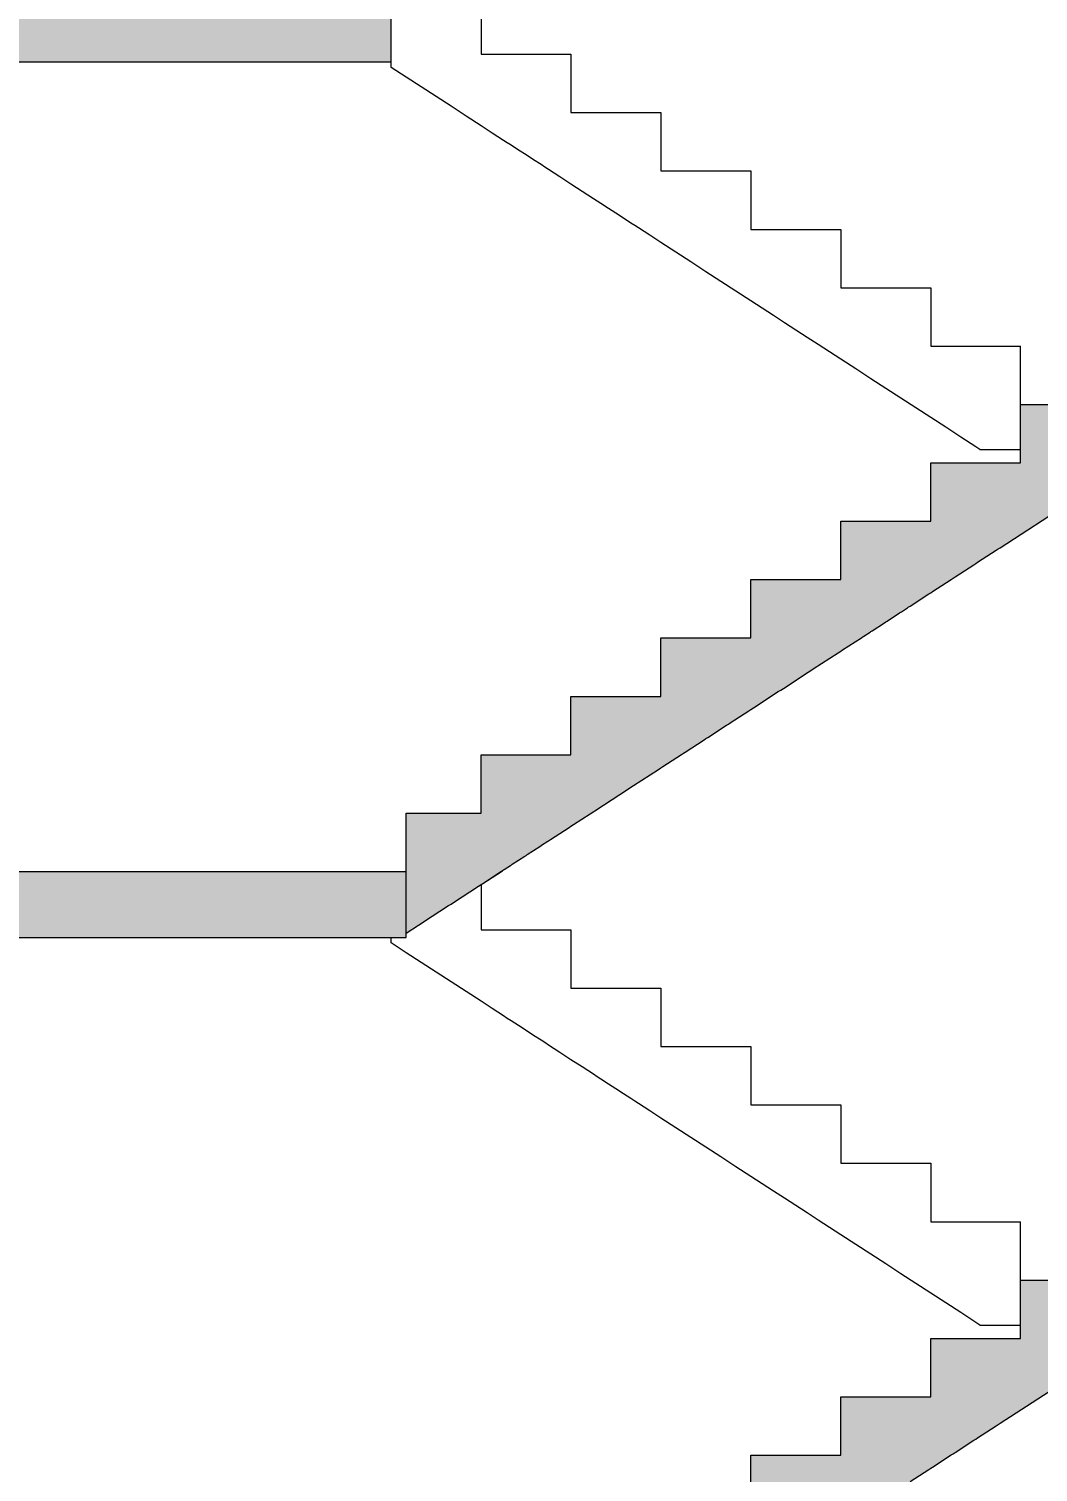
# Model space of a CAD drawing. Header units: feet. Extents: x 2583673 to 2624673, y -122443 to -93743.
# Drawn here: x 2602082 to 2605449, y -109342 to -104528 of the extents above; entities that cross this region are included whole.
import ezdxf

# ---------------------------------------------------------------- set-up
doc = ezdxf.new("R2010")
doc.units = ezdxf.units.FT
doc.header["$MEASUREMENT"] = 0
doc.set_wipeout_variables(frame=1)
doc.linetypes.add('Wipeout_Contour', pattern=[1000, 0, -1000])
for name, color, linetype, lineweight in [('0_Pen_No__1', 7, 'Continuous', 5), ('Dimensioning - General_Pen_No__1', 7, 'Continuous', 5), ('Structural - Bearing_Pen_No__1', 7, 'Continuous', 5)]:
    doc.layers.add(name, color=color, linetype=linetype, lineweight=lineweight)
for name, color, linetype in [('Dimensioning - General', 7, 'Continuous'), ('Exterior walls', 7, 'Continuous'), ('Structural - Bearing', 7, 'Continuous')]:
    doc.layers.add(name, color=color, linetype=linetype)
doc.styles.add('GENERATED_STYLE_1', font='arial.ttf')
doc.dimstyles.new('GENERATED_STYLE__1', dxfattribs={"dimtxt": 250, "dimasz": 190, "dimexe": 0.18, "dimexo": 3, "dimgap": 0.09, "dimtad": 1, "dimlfac": 0.001, "dimzin": 0, "dimdsep": 46, "dimtxsty": 'GENERATED_STYLE_1', "dimblk": 'ARROWHEAD_2', "dimblk1": 'ARROWHEAD_2', "dimblk2": 'ARROWHEAD_2', "dimcen": 0.09, "dimclrd": 7, "dimclre": 7, "dimclrt": 7, "dimadec": 0, "dimazin": 0, "dimtfac": 1, "dimtdec": 4, "dimtmove": 0, "dimatfit": 3, "dimfxl": 1, "dimtolj": 1, "dimtzin": 0, "dimarcsym": 0})

# ---------------------------------------------------------------- blocks, each defined once
blk = doc.blocks.new('*D43', base_point=(2247653.8, -76425))
at = {"layer": 'Dimensioning - General_Pen_No__1', "color": 7, "linetype": 'Continuous', "lineweight": 5, "transparency": 16777216}
for p, q in [((2611965.4, -99144.8), (2611965.4, -99022.5)), ((2612090.4, -99216.9), (2611840.4, -99072.6)), ((2612152.9, -99144.8), (2611777.9, -99144.8)), ((2611965.4, -116398.3), (2611965.4, -99144.8)), ((2611840.4, -116326.2), (2612090.4, -116470.5)), ((2612152.9, -116398.3), (2611777.9, -116398.3)), ((2611965.4, -116520.6), (2611965.4, -116398.3))]:
    blk.add_line(p, q, dxfattribs=at)
at = {"layer": 'Dimensioning - General_Pen_No__1', "color": 7, "lineweight": 5, "transparency": 16777216, "insert": (2611915.4, -108199), "char_height": 250, "attachment_point": 7, "rotation": 90, "style": 'GENERATED_STYLE_1'}
blk.add_mtext('\\A1;17.25', dxfattribs=at)
blk = doc.blocks.new('ARROWHEAD_2')
at = {"color": 0, "linetype": 'Continuous', "lineweight": 0}
for p, q in [((-0.378, -0.655), (0.378, 0.655)), ((0, 0), (-1, 0))]:
    blk.add_line(p, q, dxfattribs=at)

msp = doc.modelspace()

# ---------------------------------------------------------------- hatches: boundary and pattern name
at = {"layer": '0_Pen_No__1', "linetype": 'Continuous', "lineweight": 5}
msp.add_hatch(color=7, dxfattribs=at).paths.add_polyline_path([(2605230.83, -108919.317), (2605230.83, -109139.317), (2606730.83, -109139.317), (2606730.83, -108919.317)])

# ---------------------------------------------------------------- wipeouts: each hides what was drawn before it
at = {"color": 254, "linetype": 'Wipeout_Contour', "lineweight": 0, "ltscale": 54728395.49196402}
msp.add_wipeout([(2600730.83, -107338.346), (2603340.83, -107338.346), (2603340.83, -107143.679), (2603590.83, -107143.679), (2603590.83, -106949.012), (2603890.83, -106949.012), (2603890.83, -106754.346), (2604190.83, -106754.346), (2604190.83, -106559.679), (2604490.83, -106559.679), (2604490.83, -106365.012), (2604790.83, -106365.012), (2604790.83, -106170.346), (2605090.83, -106170.346), (2605090.83, -105975.679), (2605390.83, -105975.679), (2605390.83, -105931.012), (2605254.572, -105931.012), (2603290.83, -104656.762), (2603290.83, -104638.346), (2600730.83, -104638.346)], dxfattribs=at).dxf.layer = 'Exterior walls'

# ---------------------------------------------------------------- next in the draw order: linework, layer by layer
at = {"layer": '0_Pen_No__1', "color": 7, "linetype": 'Continuous', "lineweight": 5}
for p, q in [((2603590.83, -107143.679), (2603590.83, -106949.012)), ((2603340.83, -107143.679), (2603590.83, -107143.679))]:
    msp.add_line(p, q, dxfattribs=at)
at = {"layer": 'Structural - Bearing_Pen_No__1', "color": 7, "linetype": 'Continuous', "lineweight": 5}
msp.add_line((2592180.83, -107338.346), (2603340.83, -107338.346), dxfattribs=at)

# ---------------------------------------------------------------- next in the draw order: wipeouts: each hides what was drawn before it
at = {"color": 254, "linetype": 'Wipeout_Contour', "lineweight": 0, "ltscale": 36498881.43543377}
msp.add_wipeout([(2606730.83, -104638.346), (2603890.83, -104638.346), (2603890.83, -104807.679), (2604190.83, -104807.679), (2604190.83, -105002.346), (2604490.83, -105002.346), (2604490.83, -105197.012), (2604790.83, -105197.012), (2604790.83, -105391.679), (2605090.83, -105391.679), (2605090.83, -105586.346), (2605390.83, -105586.346), (2605390.83, -105781.012), (2606730.83, -105781.012)], dxfattribs=at).dxf.layer = 'Exterior walls'
at = {"color": 254, "linetype": 'Wipeout_Contour', "lineweight": 0, "ltscale": 10431670.68095176}
msp.add_wipeout([(2603658.252, -107338.346), (2606730.83, -107338.346), (2606730.83, -105931.012), (2605827.088, -105931.012)], dxfattribs=at).dxf.layer = 'Exterior walls'
at = {"color": 254, "linetype": 'Wipeout_Contour', "lineweight": 0, "ltscale": 54730930.96030671}
msp.add_wipeout([(2600730.83, -107558.346), (2600730.83, -110258.346), (2603340.83, -110258.346), (2603340.83, -110063.679), (2603590.83, -110063.679), (2603590.83, -109869.012), (2603890.83, -109869.012), (2603890.83, -109674.346), (2604190.83, -109674.346), (2604190.83, -109479.679), (2604490.83, -109479.679), (2604490.83, -109285.012), (2604790.83, -109285.012), (2604790.83, -109090.346), (2605090.83, -109090.346), (2605090.83, -108895.679), (2605390.83, -108895.679), (2605390.83, -108851.012), (2605254.572, -108851.012), (2603290.83, -107576.762), (2603290.83, -107558.346)], dxfattribs=at).dxf.layer = 'Exterior walls'

# ---------------------------------------------------------------- next in the draw order: linework, layer by layer
at = {"layer": '0_Pen_No__1', "color": 7, "linetype": 'Continuous', "lineweight": 5}
for p, q in [((2605090.83, -106170.346), (2605090.83, -105975.679)), ((2605090.83, -105975.679), (2605390.83, -105975.679)), ((2604790.83, -106170.346), (2605090.83, -106170.346)), ((2604790.83, -106365.012), (2604790.83, -106170.346)), ((2605247.102, -106307.359), (2605309.558, -106266.832)), ((2605309.558, -106266.832), (2605315.83, -106262.762)), ((2605315.83, -106262.762), (2605322.102, -106258.692)), ((2605172.102, -106356.025), (2605234.558, -106315.498)), ((2605234.558, -106315.498), (2605240.83, -106311.429)), ((2605240.83, -106311.429), (2605247.102, -106307.359)), ((2604490.83, -106365.012), (2604790.83, -106365.012)), ((2604490.83, -106559.679), (2604490.83, -106365.012)), ((2605097.102, -106404.692), (2605159.558, -106364.165)), ((2605159.558, -106364.165), (2605165.83, -106360.095)), ((2605165.83, -106360.095), (2605172.102, -106356.025)), ((2605022.102, -106453.359), (2605084.558, -106412.832)), ((2605084.558, -106412.832), (2605090.83, -106408.762)), ((2605090.83, -106408.762), (2605097.102, -106404.692)), ((2604992.921, -106472.294), (2605013.74, -106458.785)), ((2605013.74, -106458.785), (2605015.83, -106457.429)), ((2605015.83, -106457.429), (2605022.102, -106453.359)), ((2604895.012, -106535.826), (2604936.649, -106508.808)), ((2604936.649, -106508.808), (2604940.83, -106506.095)), ((2604940.83, -106506.095), (2604945.012, -106503.382)), ((2604945.012, -106503.382), (2604986.649, -106476.364)), ((2604986.649, -106476.364), (2604990.83, -106473.651)), ((2604990.83, -106473.651), (2604992.921, -106472.294)), ((2604190.83, -106559.679), (2604490.83, -106559.679)), ((2604190.83, -106754.346), (2604190.83, -106559.679)), ((2604797.102, -106599.359), (2604859.558, -106558.832)), ((2604859.558, -106558.832), (2604865.83, -106554.762)), ((2604865.83, -106554.762), (2604867.921, -106553.405)), ((2604867.921, -106553.405), (2604888.74, -106539.896)), ((2604888.74, -106539.896), (2604890.83, -106538.54)), ((2604890.83, -106538.54), (2604895.012, -106535.826)), ((2604699.193, -106662.891), (2604782.467, -106608.855)), ((2604782.467, -106608.855), (2604790.83, -106603.429)), ((2604790.83, -106603.429), (2604797.102, -106599.359)), ((2604599.193, -106727.78), (2604682.467, -106673.744)), ((2604682.467, -106673.744), (2604690.83, -106668.317)), ((2604690.83, -106668.317), (2604699.193, -106662.891)), ((2603890.83, -106754.346), (2604190.83, -106754.346)), ((2603890.83, -106949.012), (2603890.83, -106754.346)), ((2604499.193, -106792.669), (2604582.467, -106738.633)), ((2604582.467, -106738.633), (2604590.83, -106733.206)), ((2604590.83, -106733.206), (2604599.193, -106727.78)), ((2604422.102, -106842.692), (2604484.558, -106802.165)), ((2604484.558, -106802.165), (2604490.83, -106798.095)), ((2604490.83, -106798.095), (2604499.193, -106792.669)), ((2604347.102, -106891.359), (2604409.558, -106850.832)), ((2604409.558, -106850.832), (2604415.83, -106846.762)), ((2604415.83, -106846.762), (2604422.102, -106842.692)), ((2604272.102, -106940.025), (2604334.558, -106899.498)), ((2604334.558, -106899.498), (2604340.83, -106895.429)), ((2604340.83, -106895.429), (2604347.102, -106891.359)), ((2603590.83, -106949.012), (2603890.83, -106949.012)), ((2604197.102, -106988.692), (2604259.558, -106948.165)), ((2604259.558, -106948.165), (2604265.83, -106944.095)), ((2604265.83, -106944.095), (2604272.102, -106940.025)), ((2604099.193, -107052.224), (2604182.467, -106998.188)), ((2604182.467, -106998.188), (2604190.83, -106992.762)), ((2604190.83, -106992.762), (2604197.102, -106988.692)), ((2603999.193, -107117.113), (2604082.467, -107063.077)), ((2604082.467, -107063.077), (2604090.83, -107057.651)), ((2604090.83, -107057.651), (2604099.193, -107052.224)), ((2603899.193, -107182.002), (2603982.467, -107127.966)), ((2603982.467, -107127.966), (2603990.83, -107122.54)), ((2603990.83, -107122.54), (2603999.193, -107117.113)), ((2603884.558, -107191.498), (2603890.83, -107187.429)), ((2603890.83, -107187.429), (2603899.193, -107182.002)), ((2603792.921, -107250.961), (2603813.74, -107237.452)), ((2603813.74, -107237.452), (2603815.83, -107236.095)), ((2603815.83, -107236.095), (2603822.102, -107232.025)), ((2603822.102, -107232.025), (2603884.558, -107191.498)), ((2603736.649, -107287.475), (2603740.83, -107284.762)), ((2603740.83, -107284.762), (2603745.012, -107282.049)), ((2603745.012, -107282.049), (2603786.649, -107255.031)), ((2603786.649, -107255.031), (2603790.83, -107252.317)), ((2603790.83, -107252.317), (2603792.921, -107250.961))]:
    msp.add_line(p, q, dxfattribs=at)

# ---------------------------------------------------------------- next in the draw order: wipeouts: each hides what was drawn before it
at = {"color": 254, "linetype": 'Wipeout_Contour', "lineweight": 0, "ltscale": 36500553.88621572}
msp.add_wipeout([(2606730.83, -107558.346), (2603890.83, -107558.346), (2603890.83, -107727.679), (2604190.83, -107727.679), (2604190.83, -107922.346), (2604490.83, -107922.346), (2604490.83, -108117.012), (2604790.83, -108117.012), (2604790.83, -108311.679), (2605090.83, -108311.679), (2605090.83, -108506.346), (2605390.83, -108506.346), (2605390.83, -108701.012), (2606730.83, -108701.012)], dxfattribs=at).dxf.layer = 'Exterior walls'
at = {"color": 254, "linetype": 'Wipeout_Contour', "lineweight": 0, "ltscale": 10432154.7907367}
msp.add_wipeout([(2605827.088, -108851.012), (2603658.252, -110258.346), (2606730.83, -110258.346), (2606730.83, -108851.012)], dxfattribs=at).dxf.layer = 'Exterior walls'
at = {"color": 254, "linetype": 'Wipeout_Contour', "lineweight": 0, "ltscale": 15641011.76117568}
msp.add_wipeout([(2603590.83, -104418.346), (2603590.83, -104613.012), (2603890.83, -104613.012), (2603890.83, -104638.346), (2606730.83, -104638.346), (2606730.83, -104418.346)], dxfattribs=at).dxf.layer = 'Structural - Bearing'

# ---------------------------------------------------------------- next in the draw order: linework, layer by layer
at = {"layer": '0_Pen_No__1', "color": 7, "linetype": 'Continuous', "lineweight": 5}
for p, q in [((2605090.83, -109090.346), (2605090.83, -108895.679)), ((2605090.83, -108895.679), (2605390.83, -108895.679)), ((2604790.83, -109090.346), (2605090.83, -109090.346)), ((2604790.83, -109285.012), (2604790.83, -109090.346)), ((2605247.102, -109227.359), (2605309.558, -109186.832)), ((2605309.558, -109186.832), (2605315.83, -109182.762)), ((2605315.83, -109182.762), (2605322.102, -109178.692)), ((2605172.102, -109276.025), (2605234.558, -109235.498)), ((2605234.558, -109235.498), (2605240.83, -109231.429)), ((2605240.83, -109231.429), (2605247.102, -109227.359)), ((2604490.83, -109285.012), (2604790.83, -109285.012)), ((2604490.83, -109479.679), (2604490.83, -109285.012)), ((2605097.102, -109324.692), (2605159.558, -109284.165)), ((2605159.558, -109284.165), (2605165.83, -109280.095)), ((2605165.83, -109280.095), (2605172.102, -109276.025)), ((2605022.102, -109373.359), (2605084.558, -109332.832)), ((2605084.558, -109332.832), (2605090.83, -109328.762)), ((2605090.83, -109328.762), (2605097.102, -109324.692))]:
    msp.add_line(p, q, dxfattribs=at)

# ---------------------------------------------------------------- next in the draw order: wipeouts: each hides what was drawn before it
at = {"color": 254, "linetype": 'Wipeout_Contour', "lineweight": 0, "ltscale": 44310738.41152791}
msp.add_wipeout([(2603290.83, -104656.762), (2605254.572, -105931.012), (2605390.83, -105931.012), (2605390.83, -105586.346), (2605090.83, -105586.346), (2605090.83, -105391.679), (2604790.83, -105391.679), (2604790.83, -105197.012), (2604490.83, -105197.012), (2604490.83, -105002.346), (2604190.83, -105002.346), (2604190.83, -104807.679), (2603890.83, -104807.679), (2603890.83, -104613.012), (2603590.83, -104613.012), (2603590.83, -104418.346), (2603290.83, -104418.346)], dxfattribs=at)
at = {"color": 254, "linetype": 'Wipeout_Contour', "lineweight": 0, "ltscale": 18247596.40652952}
msp.add_wipeout([(2603590.83, -107533.012), (2603890.83, -107533.012), (2603890.83, -107558.346), (2606730.83, -107558.346), (2606730.83, -107338.346), (2603658.252, -107338.346), (2603590.83, -107382.095)], dxfattribs=at).dxf.layer = 'Structural - Bearing'

# ---------------------------------------------------------------- next in the draw order: hatches: boundary and pattern name
at = {"layer": '0_Pen_No__1', "linetype": 'Continuous', "lineweight": 5}
msp.add_hatch(color=7, dxfattribs=at).paths.add_polyline_path([(2606730.83, -105931.012), (2606730.83, -105781.012), (2605390.83, -105781.012), (2605390.83, -105931.012)])
at = {"layer": 'Structural - Bearing_Pen_No__1', "linetype": 'Continuous', "lineweight": 5}
msp.add_hatch(color=7, dxfattribs=at).paths.add_polyline_path([(2603290.83, -104638.346), (2603290.83, -104418.346), (2592060.83, -104418.346), (2592060.83, -104638.346)])

# ---------------------------------------------------------------- next in the draw order: linework, layer by layer
at = {"layer": '0_Pen_No__1', "color": 7, "linetype": 'Continuous', "lineweight": 5}
for p, q in [((2603590.83, -104418.346), (2603590.83, -104613.012)), ((2603290.83, -104656.762), (2603290.83, -104638.346)), ((2603590.83, -104613.012), (2603890.83, -104613.012)), ((2603890.83, -104613.012), (2603890.83, -104807.679)), ((2603340.83, -104689.206), (2603290.83, -104656.762)), ((2603390.83, -104721.651), (2603340.83, -104689.206)), ((2603440.83, -104754.095), (2603390.83, -104721.651)), ((2603490.83, -104786.54), (2603440.83, -104754.095)), ((2603540.83, -104818.984), (2603490.83, -104786.54)), ((2603590.83, -104851.429), (2603540.83, -104818.984)), ((2603890.83, -104807.679), (2604190.83, -104807.679)), ((2604190.83, -104807.679), (2604190.83, -105002.346)), ((2603628.33, -104875.762), (2603590.83, -104851.429)), ((2603665.83, -104900.095), (2603628.33, -104875.762)), ((2603678.33, -104908.206), (2603665.83, -104900.095)), ((2603690.83, -104916.317), (2603678.33, -104908.206)), ((2603715.83, -104932.54), (2603690.83, -104916.317)), ((2603740.83, -104948.762), (2603715.83, -104932.54)), ((2603765.83, -104964.984), (2603740.83, -104948.762)), ((2603790.83, -104981.206), (2603765.83, -104964.984)), ((2603803.33, -104989.317), (2603790.83, -104981.206)), ((2603815.83, -104997.429), (2603803.33, -104989.317)), ((2603853.33, -105021.762), (2603815.83, -104997.429)), ((2603890.83, -105046.095), (2603853.33, -105021.762)), ((2604190.83, -105002.346), (2604490.83, -105002.346)), ((2604490.83, -105002.346), (2604490.83, -105197.012)), ((2603928.33, -105070.429), (2603890.83, -105046.095)), ((2603965.83, -105094.762), (2603928.33, -105070.429)), ((2603978.33, -105102.873), (2603965.83, -105094.762)), ((2603990.83, -105110.984), (2603978.33, -105102.873)), ((2604015.83, -105127.206), (2603990.83, -105110.984)), ((2604040.83, -105143.429), (2604015.83, -105127.206)), ((2604065.83, -105159.651), (2604040.83, -105143.429)), ((2604090.83, -105175.873), (2604065.83, -105159.651)), ((2604103.33, -105183.984), (2604090.83, -105175.873)), ((2604115.83, -105192.095), (2604103.33, -105183.984)), ((2604153.33, -105216.429), (2604115.83, -105192.095)), ((2604190.83, -105240.762), (2604153.33, -105216.429)), ((2604490.83, -105197.012), (2604790.83, -105197.012)), ((2604790.83, -105197.012), (2604790.83, -105391.679)), ((2604240.83, -105273.206), (2604190.83, -105240.762)), ((2604290.83, -105305.651), (2604240.83, -105273.206)), ((2604340.83, -105338.095), (2604290.83, -105305.651)), ((2604390.83, -105370.54), (2604340.83, -105338.095)), ((2604440.83, -105402.984), (2604390.83, -105370.54)), ((2604490.83, -105435.429), (2604440.83, -105402.984)), ((2604790.83, -105391.679), (2605090.83, -105391.679)), ((2605090.83, -105391.679), (2605090.83, -105586.346)), ((2604528.33, -105459.762), (2604490.83, -105435.429)), ((2604565.83, -105484.095), (2604528.33, -105459.762)), ((2604603.33, -105508.429), (2604565.83, -105484.095)), ((2604640.83, -105532.762), (2604603.33, -105508.429)), ((2604678.33, -105557.095), (2604640.83, -105532.762)), ((2604715.83, -105581.429), (2604678.33, -105557.095)), ((2604753.33, -105605.762), (2604715.83, -105581.429)), ((2605090.83, -105586.346), (2605390.83, -105586.346)), ((2605390.83, -105781.012), (2605390.83, -105586.346)), ((2604790.83, -105630.095), (2604753.33, -105605.762)), ((2604840.83, -105662.54), (2604790.83, -105630.095)), ((2604890.83, -105694.984), (2604840.83, -105662.54)), ((2604940.83, -105727.429), (2604890.83, -105694.984)), ((2604990.83, -105759.873), (2604940.83, -105727.429)), ((2605040.83, -105792.317), (2604990.83, -105759.873)), ((2605090.83, -105824.762), (2605040.83, -105792.317)), ((2605390.83, -105781.012), (2606730.83, -105781.012)), ((2605390.83, -105931.012), (2605390.83, -105781.012)), ((2605140.83, -105857.206), (2605090.83, -105824.762)), ((2605190.83, -105889.651), (2605140.83, -105857.206)), ((2605240.83, -105922.095), (2605190.83, -105889.651)), ((2605254.572, -105931.012), (2605240.83, -105922.095)), ((2605254.572, -105931.012), (2605390.83, -105931.012)), ((2605322.102, -106258.692), (2605827.088, -105931.012)), ((2605390.83, -105975.679), (2605390.83, -105931.012)), ((2603659.558, -107337.498), (2603665.83, -107333.429)), ((2603665.83, -107333.429), (2603667.921, -107332.072)), ((2603667.921, -107332.072), (2603688.74, -107318.563)), ((2603688.74, -107318.563), (2603690.83, -107317.206)), ((2603690.83, -107317.206), (2603695.012, -107314.493)), ((2603695.012, -107314.493), (2603736.649, -107287.475))]:
    msp.add_line(p, q, dxfattribs=at)
at = {"layer": 'Structural - Bearing_Pen_No__1', "color": 7, "linetype": 'Continuous', "lineweight": 5}
for p, q in [((2603290.83, -104638.346), (2603290.83, -104418.346)), ((2592180.83, -104638.346), (2603290.83, -104638.346))]:
    msp.add_line(p, q, dxfattribs=at)

# ---------------------------------------------------------------- next in the draw order: wipeouts: each hides what was drawn before it
at = {"color": 254, "linetype": 'Wipeout_Contour', "lineweight": 0, "ltscale": 49523902.39208407}
msp.add_wipeout([(2603290.83, -107558.346), (2603290.83, -107576.762), (2605254.572, -108851.012), (2605390.83, -108851.012), (2605390.83, -108506.346), (2605090.83, -108506.346), (2605090.83, -108311.679), (2604790.83, -108311.679), (2604790.83, -108117.012), (2604490.83, -108117.012), (2604490.83, -107922.346), (2604190.83, -107922.346), (2604190.83, -107727.679), (2603890.83, -107727.679), (2603890.83, -107533.012), (2603590.83, -107533.012), (2603590.83, -107382.095), (2603340.83, -107544.317), (2603340.83, -107558.346)], dxfattribs=at)

# ---------------------------------------------------------------- next in the draw order: hatches: boundary and pattern name
at = {"layer": '0_Pen_No__1', "linetype": 'Continuous', "lineweight": 5}
for points in [[(2605090.83, -105975.679), (2605090.83, -106170.346), (2604790.83, -106170.346), (2604790.83, -106365.012), (2604490.83, -106365.012), (2604490.83, -106559.679), (2604190.83, -106559.679), (2604190.83, -106754.346), (2603890.83, -106754.346), (2603890.83, -106949.012), (2603590.83, -106949.012), (2603590.83, -107143.679), (2603340.83, -107143.679), (2603340.83, -107544.317), (2603382.467, -107517.3), (2603390.83, -107511.873), (2603399.193, -107506.446), (2603482.467, -107452.411), (2603490.83, -107446.984), (2603499.193, -107441.558), (2603582.467, -107387.522), (2603590.83, -107382.095), (2603597.102, -107378.025), (2603659.558, -107337.498), (2603665.83, -107333.429), (2603667.921, -107332.072), (2603688.74, -107318.563), (2603690.83, -107317.206), (2603695.012, -107314.493), (2603736.649, -107287.475), (2603740.83, -107284.762), (2603745.012, -107282.049), (2603786.649, -107255.031), (2603790.83, -107252.317), (2603792.921, -107250.961), (2603813.74, -107237.452), (2603815.83, -107236.095), (2603822.102, -107232.025), (2603884.558, -107191.498), (2603890.83, -107187.429), (2603899.193, -107182.002), (2603982.467, -107127.966), (2603990.83, -107122.54), (2603999.193, -107117.113), (2604082.467, -107063.077), (2604090.83, -107057.651), (2604099.193, -107052.224), (2604182.467, -106998.188), (2604190.83, -106992.762), (2604197.102, -106988.692), (2604259.558, -106948.165), (2604265.83, -106944.095), (2604272.102, -106940.025), (2604334.558, -106899.498), (2604340.83, -106895.429), (2604347.102, -106891.359), (2604409.558, -106850.832), (2604415.83, -106846.762), (2604422.102, -106842.692), (2604484.558, -106802.165), (2604490.83, -106798.095), (2604499.193, -106792.669), (2604582.467, -106738.633), (2604590.83, -106733.206), (2604599.193, -106727.78), (2604682.467, -106673.744), (2604690.83, -106668.317), (2604699.193, -106662.891), (2604782.467, -106608.855), (2604790.83, -106603.429), (2604797.102, -106599.359), (2604859.558, -106558.832), (2604865.83, -106554.762), (2604867.921, -106553.405), (2604888.74, -106539.896), (2604890.83, -106538.54), (2604895.012, -106535.826), (2604936.649, -106508.808), (2604940.83, -106506.095), (2604945.012, -106503.382), (2604986.649, -106476.364), (2604990.83, -106473.651), (2604992.921, -106472.294), (2605013.74, -106458.785), (2605015.83, -106457.429), (2605022.102, -106453.359), (2605084.558, -106412.832), (2605090.83, -106408.762), (2605097.102, -106404.692), (2605159.558, -106364.165), (2605165.83, -106360.095), (2605172.102, -106356.025), (2605234.558, -106315.498), (2605240.83, -106311.429), (2605247.102, -106307.359), (2605309.558, -106266.832), (2605315.83, -106262.762), (2605322.102, -106258.692), (2605827.088, -105931.012), (2605390.83, -105931.012), (2605390.83, -105975.679)], [(2606730.83, -108851.012), (2606730.83, -108701.012), (2605390.83, -108701.012), (2605390.83, -108851.012)], [(2605090.83, -108895.679), (2605090.83, -109090.346), (2604790.83, -109090.346), (2604790.83, -109285.012), (2604490.83, -109285.012), (2604490.83, -109479.679), (2604190.83, -109479.679), (2604190.83, -109674.346), (2603890.83, -109674.346), (2603890.83, -109869.012), (2603590.83, -109869.012), (2603590.83, -110063.679), (2603340.83, -110063.679), (2603340.83, -110464.317), (2603382.467, -110437.3), (2603390.83, -110431.873), (2603399.193, -110426.446), (2603482.467, -110372.411), (2603490.83, -110366.984), (2603499.193, -110361.558), (2603582.467, -110307.522), (2603590.83, -110302.095), (2603597.102, -110298.025), (2603659.558, -110257.498), (2603665.83, -110253.429), (2603667.921, -110252.072), (2603688.74, -110238.563), (2603690.83, -110237.206), (2603695.012, -110234.493), (2603736.649, -110207.475), (2603740.83, -110204.762), (2603745.012, -110202.049), (2603786.649, -110175.031), (2603790.83, -110172.317), (2603792.921, -110170.961), (2603813.74, -110157.452), (2603815.83, -110156.095), (2603822.102, -110152.025), (2603884.558, -110111.498), (2603890.83, -110107.429), (2603899.193, -110102.002), (2603982.467, -110047.966), (2603990.83, -110042.54), (2603999.193, -110037.113), (2604082.467, -109983.077), (2604090.83, -109977.651), (2604099.193, -109972.224), (2604182.467, -109918.188), (2604190.83, -109912.762), (2604197.102, -109908.692), (2604259.558, -109868.165), (2604265.83, -109864.095), (2604272.102, -109860.025), (2604334.558, -109819.498), (2604340.83, -109815.429), (2604347.102, -109811.359), (2604409.558, -109770.832), (2604415.83, -109766.762), (2604422.102, -109762.692), (2604484.558, -109722.165), (2604490.83, -109718.095), (2604499.193, -109712.669), (2604582.467, -109658.633), (2604590.83, -109653.206), (2604599.193, -109647.78), (2604682.467, -109593.744), (2604690.83, -109588.317), (2604699.193, -109582.891), (2604782.467, -109528.855), (2604790.83, -109523.429), (2604797.102, -109519.359), (2604859.558, -109478.832), (2604865.83, -109474.762), (2604867.921, -109473.405), (2604888.74, -109459.896), (2604890.83, -109458.54), (2604895.012, -109455.826), (2604936.649, -109428.808), (2604940.83, -109426.095), (2604945.012, -109423.382), (2604986.649, -109396.364), (2604990.83, -109393.651), (2604992.921, -109392.294), (2605013.74, -109378.785), (2605015.83, -109377.429), (2605022.102, -109373.359), (2605084.558, -109332.832), (2605090.83, -109328.762), (2605097.102, -109324.692), (2605159.558, -109284.165), (2605165.83, -109280.095), (2605172.102, -109276.025), (2605234.558, -109235.498), (2605240.83, -109231.429), (2605247.102, -109227.359), (2605309.558, -109186.832), (2605315.83, -109182.762), (2605322.102, -109178.692), (2605827.088, -108851.012), (2605390.83, -108851.012), (2605390.83, -108895.679)]]:
    msp.add_hatch(color=7, dxfattribs=at).paths.add_polyline_path(points)
at = {"layer": 'Structural - Bearing_Pen_No__1', "linetype": 'Continuous', "lineweight": 5}
msp.add_hatch(color=7, dxfattribs=at).paths.add_polyline_path([(2603340.83, -107558.346), (2603340.83, -107338.346), (2592060.83, -107338.346), (2592060.83, -107558.346)])

# ---------------------------------------------------------------- next in the draw order: linework, layer by layer
at = {"layer": '0_Pen_No__1', "color": 7, "linetype": 'Continuous', "lineweight": 5}
for p, q in [((2603340.83, -107544.317), (2603340.83, -107143.679)), ((2603582.467, -107387.522), (2603590.83, -107382.095)), ((2603590.83, -107382.095), (2603597.102, -107378.025)), ((2603590.83, -107382.095), (2603590.83, -107533.012)), ((2603597.102, -107378.025), (2603659.558, -107337.498)), ((2603499.193, -107441.558), (2603582.467, -107387.522)), ((2603399.193, -107506.446), (2603482.467, -107452.411)), ((2603482.467, -107452.411), (2603490.83, -107446.984)), ((2603490.83, -107446.984), (2603499.193, -107441.558)), ((2603340.83, -107544.317), (2603382.467, -107517.3)), ((2603382.467, -107517.3), (2603390.83, -107511.873)), ((2603390.83, -107511.873), (2603399.193, -107506.446)), ((2603290.83, -107576.762), (2603290.83, -107558.346)), ((2603590.83, -107533.012), (2603890.83, -107533.012)), ((2603890.83, -107533.012), (2603890.83, -107727.679)), ((2603340.83, -107609.206), (2603290.83, -107576.762)), ((2603390.83, -107641.651), (2603340.83, -107609.206)), ((2603440.83, -107674.095), (2603390.83, -107641.651)), ((2603490.83, -107706.54), (2603440.83, -107674.095)), ((2603540.83, -107738.984), (2603490.83, -107706.54)), ((2603590.83, -107771.429), (2603540.83, -107738.984)), ((2603890.83, -107727.679), (2604190.83, -107727.679)), ((2604190.83, -107727.679), (2604190.83, -107922.346)), ((2603628.33, -107795.762), (2603590.83, -107771.429)), ((2603665.83, -107820.095), (2603628.33, -107795.762)), ((2603678.33, -107828.206), (2603665.83, -107820.095)), ((2603690.83, -107836.317), (2603678.33, -107828.206)), ((2603715.83, -107852.54), (2603690.83, -107836.317)), ((2603740.83, -107868.762), (2603715.83, -107852.54)), ((2603765.83, -107884.984), (2603740.83, -107868.762)), ((2603790.83, -107901.206), (2603765.83, -107884.984)), ((2603803.33, -107909.317), (2603790.83, -107901.206)), ((2603815.83, -107917.429), (2603803.33, -107909.317)), ((2603853.33, -107941.762), (2603815.83, -107917.429)), ((2603890.83, -107966.095), (2603853.33, -107941.762)), ((2604190.83, -107922.346), (2604490.83, -107922.346)), ((2604490.83, -107922.346), (2604490.83, -108117.012)), ((2603928.33, -107990.429), (2603890.83, -107966.095)), ((2603965.83, -108014.762), (2603928.33, -107990.429)), ((2603978.33, -108022.873), (2603965.83, -108014.762)), ((2603990.83, -108030.984), (2603978.33, -108022.873)), ((2604015.83, -108047.206), (2603990.83, -108030.984)), ((2604040.83, -108063.429), (2604015.83, -108047.206)), ((2604065.83, -108079.651), (2604040.83, -108063.429)), ((2604090.83, -108095.873), (2604065.83, -108079.651)), ((2604103.33, -108103.984), (2604090.83, -108095.873)), ((2604115.83, -108112.095), (2604103.33, -108103.984)), ((2604153.33, -108136.429), (2604115.83, -108112.095)), ((2604190.83, -108160.762), (2604153.33, -108136.429)), ((2604490.83, -108117.012), (2604790.83, -108117.012)), ((2604790.83, -108117.012), (2604790.83, -108311.679)), ((2604240.83, -108193.206), (2604190.83, -108160.762)), ((2604290.83, -108225.651), (2604240.83, -108193.206)), ((2604340.83, -108258.095), (2604290.83, -108225.651)), ((2604390.83, -108290.54), (2604340.83, -108258.095)), ((2604440.83, -108322.984), (2604390.83, -108290.54)), ((2604490.83, -108355.429), (2604440.83, -108322.984)), ((2604790.83, -108311.679), (2605090.83, -108311.679)), ((2605090.83, -108311.679), (2605090.83, -108506.346)), ((2604528.33, -108379.762), (2604490.83, -108355.429)), ((2604565.83, -108404.095), (2604528.33, -108379.762)), ((2604603.33, -108428.429), (2604565.83, -108404.095)), ((2604640.83, -108452.762), (2604603.33, -108428.429)), ((2604678.33, -108477.095), (2604640.83, -108452.762)), ((2604715.83, -108501.429), (2604678.33, -108477.095)), ((2604753.33, -108525.762), (2604715.83, -108501.429)), ((2604790.83, -108550.095), (2604753.33, -108525.762)), ((2605090.83, -108506.346), (2605390.83, -108506.346)), ((2605390.83, -108701.012), (2605390.83, -108506.346)), ((2604840.83, -108582.54), (2604790.83, -108550.095)), ((2604890.83, -108614.984), (2604840.83, -108582.54)), ((2604940.83, -108647.429), (2604890.83, -108614.984)), ((2604990.83, -108679.873), (2604940.83, -108647.429)), ((2605040.83, -108712.317), (2604990.83, -108679.873)), ((2605090.83, -108744.762), (2605040.83, -108712.317)), ((2605390.83, -108701.012), (2606730.83, -108701.012)), ((2605390.83, -108851.012), (2605390.83, -108701.012)), ((2605140.83, -108777.206), (2605090.83, -108744.762)), ((2605190.83, -108809.651), (2605140.83, -108777.206)), ((2605240.83, -108842.095), (2605190.83, -108809.651)), ((2605254.572, -108851.012), (2605240.83, -108842.095)), ((2605254.572, -108851.012), (2605390.83, -108851.012)), ((2605322.102, -109178.692), (2605827.088, -108851.012)), ((2605390.83, -108895.679), (2605390.83, -108851.012))]:
    msp.add_line(p, q, dxfattribs=at)
at = {"layer": 'Structural - Bearing_Pen_No__1', "color": 7, "linetype": 'Continuous', "lineweight": 5}
for p, q in [((2603340.83, -107558.346), (2603340.83, -107338.346)), ((2592180.83, -107558.346), (2603340.83, -107558.346))]:
    msp.add_line(p, q, dxfattribs=at)

# ---------------------------------------------------------------- next in the draw order: dimensions: what is measured, and where the dimension line sits
at = {"layer": 'Dimensioning - General', "color": 7, "linetype": 'Continuous', "lineweight": 5}
dim = msp.add_linear_dim(base=(2611965.417, -99144.778), p1=(2608930.83, -116398.346), p2=(2599935.224, -99144.778), angle=90, dimstyle='GENERATED_STYLE__1', dxfattribs=at)
dim.commit()
dim.dimension.update_dxf_attribs({"geometry": '*D43', "text_midpoint": (2611790.417, -107778.989), "dimtype": 160, "text_rotation": 90})

doc.saveas('drawing.dxf')
